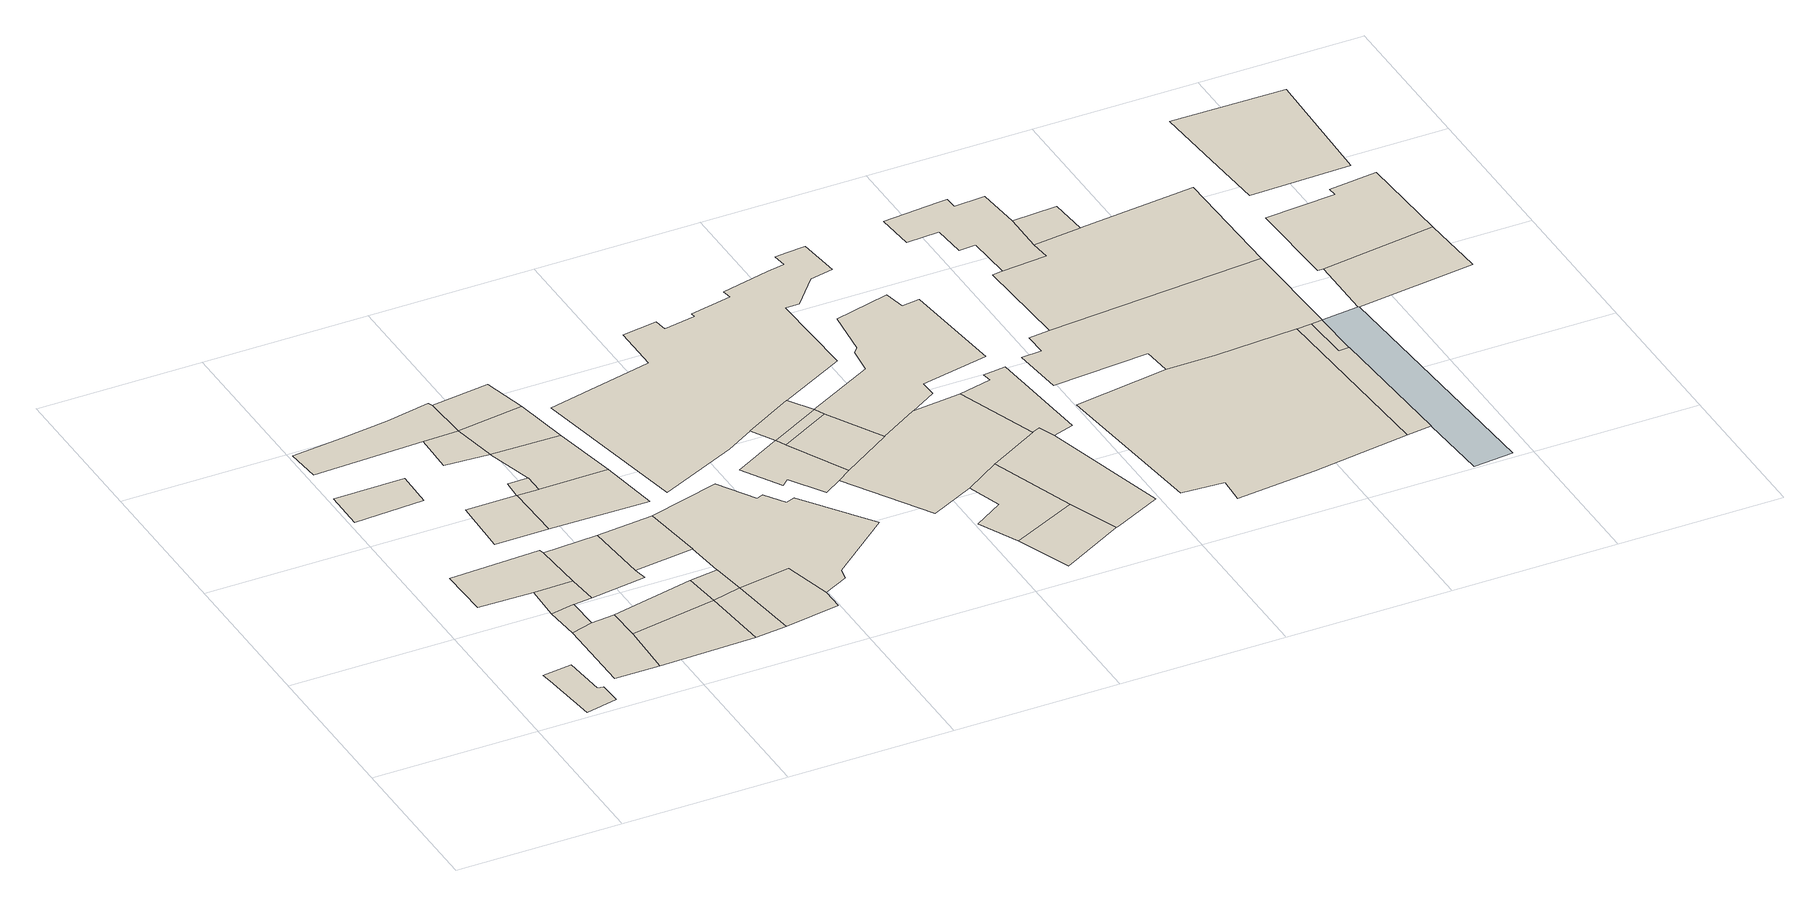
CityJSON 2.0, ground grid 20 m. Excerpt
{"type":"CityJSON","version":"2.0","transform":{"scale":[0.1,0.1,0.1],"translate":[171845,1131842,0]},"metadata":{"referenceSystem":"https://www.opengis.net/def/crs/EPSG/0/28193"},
"CityObjects":{
"building1":{"type":"Building","attributes":{"time":{"estimatedStart":{"year":1841},"estimatedEnd":{"year":1938}},"material":{"value":"dressed stone","sources":[{"name":"Amiran Atlas, sheet 11, map 4.2","type":"Secondary cartographic source"}],"paradata":{"author":"Beatrice Vaienti","date":"29-05-2023","version":0}},"numberOfFloors":{"value":"2","sources":[{"name":"Amiran Atlas, sheet 12, map 4.3","type":"Secondary cartographic source"}],"paradata":{"type":"user","author":"Beatrice Vaienti","date":"29-05-2023","comments":"In the atlas the value is \"1-3\", we have chosen a random value between 1 and 3 assigning a higher probability to 1 and 2 floors, respectively p=[0.35,0.35,0.3] for 1, 2, 3 floors","version":0}},"roof":{"type":{"value":"domed","paradata":{"type":"user","author":"Beatrice Vaienti","date":"29-05-2023","version":0}}},"updatedGeometry":true},"geometry":[{"type":"MultiSurface","lod":"0","boundaries":[[[0,1,2,3,4,5,6,7]]]}]},
"building2":{"type":"Building","attributes":{"time":{"estimatedStart":{"year":1841},"estimatedEnd":{"year":1938}},"material":{"value":"dressed stone","sources":[{"name":"Amiran Atlas, sheet 11, map 4.2","type":"Secondary cartographic source"}],"paradata":{"author":"Beatrice Vaienti","date":"29-05-2023","version":0}},"numberOfFloors":{"value":"2","sources":[{"name":"Amiran Atlas, sheet 12, map 4.3","type":"Secondary cartographic source"}],"paradata":{"type":"user","author":"Beatrice Vaienti","date":"29-05-2023","comments":"In the atlas the value is \"1-3\", we have chosen a random value between 1 and 3 assigning a higher probability to 1 and 2 floors, respectively p=[0.35,0.35,0.3] for 1, 2, 3 floors","version":0}},"roof":{"type":{"value":"gable","paradata":{"type":"user","author":"Beatrice Vaienti","date":"29-05-2023","comments":"In the Atlas the value is reported is 'gabled (tiles)', however it is not clear whether it refers to a hip or a gable roof. Therefore we assigned a random value between the two.","version":0}}},"updatedGeometry":true},"geometry":[{"type":"MultiSurface","lod":"0","boundaries":[[[8,9,10,11,12,13]]]}]},
"building3":{"type":"Building","attributes":{"time":{"estimatedStart":{"year":1841},"estimatedEnd":{"year":1938}},"material":{"value":"dressed stone","sources":[{"name":"Amiran Atlas, sheet 11, map 4.2","type":"Secondary cartographic source"}],"paradata":{"author":"Beatrice Vaienti","date":"29-05-2023","version":0}},"numberOfFloors":{"value":"1","sources":[{"name":"Amiran Atlas, sheet 12, map 4.3","type":"Secondary cartographic source"}],"paradata":{"type":"user","author":"Beatrice Vaienti","date":"29-05-2023","comments":"In the atlas the value is \"1-3\", we have chosen a random value between 1 and 3 assigning a higher probability to 1 and 2 floors, respectively p=[0.35,0.35,0.3] for 1, 2, 3 floors","version":0}},"roof":{"type":{"value":"flat","paradata":{"type":"user","author":"Beatrice Vaienti","date":"29-05-2023","version":0}}},"updatedGeometry":true},"geometry":[{"type":"MultiSurface","lod":"0","boundaries":[[[11,14,15,12]]]}]},
"building4":{"type":"Building","attributes":{"time":{"estimatedStart":{"year":1841},"estimatedEnd":{"year":1938}},"material":{"value":"dressed stone","sources":[{"name":"Amiran Atlas, sheet 11, map 4.2","type":"Secondary cartographic source"}],"paradata":{"author":"Beatrice Vaienti","date":"29-05-2023","version":0}},"numberOfFloors":{"value":"3","sources":[{"name":"Amiran Atlas, sheet 12, map 4.3","type":"Secondary cartographic source"}],"paradata":{"type":"user","author":"Beatrice Vaienti","date":"29-05-2023","comments":"In the atlas the value is \"1-3\", we have chosen a random value between 1 and 3 assigning a higher probability to 1 and 2 floors, respectively p=[0.35,0.35,0.3] for 1, 2, 3 floors","version":0}},"roof":{"type":{"value":"flat","paradata":{"type":"user","author":"Beatrice Vaienti","date":"29-05-2023","version":0}}},"updatedGeometry":true},"geometry":[{"type":"MultiSurface","lod":"0","boundaries":[[[16,17,18,19,20,21]]]}]},
"building5":{"type":"Building","attributes":{"time":{"estimatedStart":{"year":1841},"estimatedEnd":{"year":1938}},"material":{"value":"dressed stone","sources":[{"name":"Amiran Atlas, sheet 11, map 4.2","type":"Secondary cartographic source"}],"paradata":{"author":"Beatrice Vaienti","date":"29-05-2023","version":0}},"numberOfFloors":{"value":"3","sources":[{"name":"Amiran Atlas, sheet 12, map 4.3","type":"Secondary cartographic source"}],"paradata":{"type":"user","author":"Beatrice Vaienti","date":"29-05-2023","comments":"In the atlas the value is \"1-3\", we have chosen a random value between 1 and 3 assigning a higher probability to 1 and 2 floors, respectively p=[0.35,0.35,0.3] for 1, 2, 3 floors","version":0}},"roof":{"type":{"value":"gable","paradata":{"type":"user","author":"Beatrice Vaienti","date":"29-05-2023","comments":"In the Atlas the value is reported is 'gabled (tiles)', however it is not clear whether it refers to a hip or a gable roof. Therefore we assigned a random value between the two.","version":0}}},"updatedGeometry":true},"geometry":[{"type":"MultiSurface","lod":"0","boundaries":[[[22,23,24,25]]]}]},
"building6":{"type":"Building","attributes":{"time":{"estimatedStart":{"year":1841},"estimatedEnd":{"year":1938}},"material":{"value":"dressed stone","sources":[{"name":"Amiran Atlas, sheet 11, map 4.2","type":"Secondary cartographic source"}],"paradata":{"author":"Beatrice Vaienti","date":"29-05-2023","version":0}},"numberOfFloors":{"value":"1","sources":[{"name":"Amiran Atlas, sheet 12, map 4.3","type":"Secondary cartographic source"}],"paradata":{"type":"user","author":"Beatrice Vaienti","date":"29-05-2023","comments":"In the atlas the value is \"1-3\", we have chosen a random value between 1 and 3 assigning a higher probability to 1 and 2 floors, respectively p=[0.35,0.35,0.3] for 1, 2, 3 floors","version":0}},"roof":{"type":{"value":"flat","paradata":{"type":"user","author":"Beatrice Vaienti","date":"29-05-2023","version":0}}},"updatedGeometry":true},"geometry":[{"type":"MultiSurface","lod":"0","boundaries":[[[15,14,26,16,21]]]}]},
"building7":{"type":"Building","attributes":{"time":{"estimatedStart":{"year":1841},"estimatedEnd":{"year":1938}},"material":{"value":"dressed stone","sources":[{"name":"Amiran Atlas, sheet 11, map 4.2","type":"Secondary cartographic source"}],"paradata":{"author":"Beatrice Vaienti","date":"29-05-2023","version":0}},"numberOfFloors":{"value":"2","sources":[{"name":"Amiran Atlas, sheet 12, map 4.3","type":"Secondary cartographic source"}],"paradata":{"type":"user","author":"Beatrice Vaienti","date":"29-05-2023","comments":"In the atlas the value is \"1-3\", we have chosen a random value between 1 and 3 assigning a higher probability to 1 and 2 floors, respectively p=[0.35,0.35,0.3] for 1, 2, 3 floors","version":0}},"roof":{"type":{"value":"flat","paradata":{"type":"user","author":"Beatrice Vaienti","date":"29-05-2023","version":0}}},"updatedGeometry":true},"geometry":[{"type":"MultiSurface","lod":"0","boundaries":[[[8,27,28,9]]]}]},
"building8":{"type":"Building","attributes":{"time":{"estimatedStart":{"year":1841},"estimatedEnd":{"year":1938}},"material":{"value":"dressed stone","sources":[{"name":"Amiran Atlas, sheet 11, map 4.2","type":"Secondary cartographic source"}],"paradata":{"author":"Beatrice Vaienti","date":"29-05-2023","version":0}},"numberOfFloors":{"value":"1","sources":[{"name":"Amiran Atlas, sheet 12, map 4.3","type":"Secondary cartographic source"}],"paradata":{"type":"user","author":"Beatrice Vaienti","date":"29-05-2023","comments":"In the atlas the value is \"1-3\", we have chosen a random value between 1 and 3 assigning a higher probability to 1 and 2 floors, respectively p=[0.35,0.35,0.3] for 1, 2, 3 floors","version":0}},"roof":{"type":{"value":"hip","paradata":{"type":"user","author":"Beatrice Vaienti","date":"29-05-2023","comments":"In the Atlas the value is reported is 'gabled (tiles)', however it is not clear whether it refers to a hip or a gable roof. Therefore we assigned a random value between the two.","version":0}}},"updatedGeometry":true},"geometry":[{"type":"MultiSurface","lod":"0","boundaries":[[[29,30,31,32]]]}]},
"building9":{"type":"Building","attributes":{"time":{"estimatedStart":{"year":1841},"estimatedEnd":{"year":1938}},"material":{"value":"dressed stone","sources":[{"name":"Amiran Atlas, sheet 11, map 4.2","type":"Secondary cartographic source"}],"paradata":{"author":"Beatrice Vaienti","date":"29-05-2023","version":0}},"numberOfFloors":{"value":"1","sources":[{"name":"Amiran Atlas, sheet 12, map 4.3","type":"Secondary cartographic source"}],"paradata":{"type":"user","author":"Beatrice Vaienti","date":"29-05-2023","comments":"In the atlas the value is \"1-3\", we have chosen a random value between 1 and 3 assigning a higher probability to 1 and 2 floors, respectively p=[0.35,0.35,0.3] for 1, 2, 3 floors","version":0}},"roof":{"type":{"value":"flat","paradata":{"type":"user","author":"Beatrice Vaienti","date":"29-05-2023","version":0}}},"updatedGeometry":true},"geometry":[{"type":"MultiSurface","lod":"0","boundaries":[[[33,34,35,36,37,38,39,40]]]}]},
"building10":{"type":"Building","attributes":{"time":{"estimatedStart":{"year":1841},"estimatedEnd":{"year":1938}},"material":{"value":"dressed stone","sources":[{"name":"Amiran Atlas, sheet 11, map 4.2","type":"Secondary cartographic source"}],"paradata":{"author":"Beatrice Vaienti","date":"29-05-2023","version":0}},"numberOfFloors":{"value":"2","sources":[{"name":"Amiran Atlas, sheet 12, map 4.3","type":"Secondary cartographic source"}],"paradata":{"type":"user","author":"Beatrice Vaienti","date":"29-05-2023","comments":"In the atlas the value is \"1-3\", we have chosen a random value between 1 and 3 assigning a higher probability to 1 and 2 floors, respectively p=[0.35,0.35,0.3] for 1, 2, 3 floors","version":0}},"roof":{"type":{"value":"flat","paradata":{"type":"user","author":"Beatrice Vaienti","date":"29-05-2023","version":0}}},"updatedGeometry":true},"geometry":[{"type":"MultiSurface","lod":"0","boundaries":[[[9,28,41,10]]]}]},
"building11":{"type":"Building","attributes":{"time":{"estimatedStart":{"year":1841},"estimatedEnd":{"year":1938}},"material":{"value":"dressed stone","sources":[{"name":"Amiran Atlas, sheet 11, map 4.2","type":"Secondary cartographic source"}],"paradata":{"author":"Beatrice Vaienti","date":"29-05-2023","version":0}},"numberOfFloors":{"value":"2","sources":[{"name":"Amiran Atlas, sheet 12, map 4.3","type":"Secondary cartographic source"}],"paradata":{"type":"user","author":"Beatrice Vaienti","date":"29-05-2023","comments":"In the atlas the value is \"1-3\", we have chosen a random value between 1 and 3 assigning a higher probability to 1 and 2 floors, respectively p=[0.35,0.35,0.3] for 1, 2, 3 floors","version":0}},"roof":{"type":{"value":"hip","paradata":{"type":"user","author":"Beatrice Vaienti","date":"29-05-2023","comments":"In the Atlas the value is reported is 'gabled (tiles)', however it is not clear whether it refers to a hip or a gable roof. Therefore we assigned a random value between the two.","version":0}}},"updatedGeometry":true},"geometry":[{"type":"MultiSurface","lod":"0","boundaries":[[[42,43,44,17,16,26]]]}]},
"building12":{"type":"Building","attributes":{"time":{"estimatedStart":{"year":1841},"estimatedEnd":{"year":1938}},"material":{"value":"dressed stone","sources":[{"name":"Amiran Atlas, sheet 11, map 4.2","type":"Secondary cartographic source"}],"paradata":{"author":"Beatrice Vaienti","date":"29-05-2023","version":0}},"numberOfFloors":{"value":"3","sources":[{"name":"Amiran Atlas, sheet 12, map 4.3","type":"Secondary cartographic source"}],"paradata":{"type":"user","author":"Beatrice Vaienti","date":"29-05-2023","comments":"In the atlas the value is \"1-3\", we have chosen a random value between 1 and 3 assigning a higher probability to 1 and 2 floors, respectively p=[0.35,0.35,0.3] for 1, 2, 3 floors","version":0}},"roof":{"type":{"value":"domed","paradata":{"type":"user","author":"Beatrice Vaienti","date":"29-05-2023","version":0}}},"updatedGeometry":true},"geometry":[{"type":"MultiSurface","lod":"0","boundaries":[[[45,46,47,30]]]}]},
"building13":{"type":"Building","attributes":{"time":{"estimatedStart":{"year":1841},"estimatedEnd":{"year":1938}},"material":{"value":"dressed stone","sources":[{"name":"Amiran Atlas, sheet 11, map 4.2","type":"Secondary cartographic source"}],"paradata":{"author":"Beatrice Vaienti","date":"29-05-2023","version":0}},"numberOfFloors":{"value":"1","sources":[{"name":"Amiran Atlas, sheet 12, map 4.3","type":"Secondary cartographic source"}],"paradata":{"type":"user","author":"Beatrice Vaienti","date":"29-05-2023","comments":"In the atlas the value is \"1-3\", we have chosen a random value between 1 and 3 assigning a higher probability to 1 and 2 floors, respectively p=[0.35,0.35,0.3] for 1, 2, 3 floors","version":0}},"roof":{"type":{"value":"flat","paradata":{"type":"user","author":"Beatrice Vaienti","date":"29-05-2023","version":0}}},"updatedGeometry":true},"geometry":[{"type":"MultiSurface","lod":"0","boundaries":[[[48,40,39,49]]]}]},
"building14":{"type":"Building","attributes":{"time":{"estimatedStart":{"year":1841},"estimatedEnd":{"year":1938}},"material":{"value":"dressed stone","sources":[{"name":"Amiran Atlas, sheet 11, map 4.2","type":"Secondary cartographic source"}],"paradata":{"author":"Beatrice Vaienti","date":"29-05-2023","version":0}},"numberOfFloors":{"value":"3","sources":[{"name":"Amiran Atlas, sheet 12, map 4.3","type":"Secondary cartographic source"}],"paradata":{"type":"user","author":"Beatrice Vaienti","date":"29-05-2023","comments":"In the atlas the value is \"1-3\", we have chosen a random value between 1 and 3 assigning a higher probability to 1 and 2 floors, respectively p=[0.35,0.35,0.3] for 1, 2, 3 floors","version":0}},"roof":{"type":{"value":"flat","paradata":{"type":"user","author":"Beatrice Vaienti","date":"29-05-2023","version":0}}},"updatedGeometry":true},"geometry":[{"type":"MultiSurface","lod":"0","boundaries":[[[50,28,27,51]]]}]},
"building15":{"type":"Building","attributes":{"time":{"estimatedStart":{"year":1841},"estimatedEnd":{"year":1938}},"material":{"value":"dressed stone","sources":[{"name":"Amiran Atlas, sheet 11, map 4.2","type":"Secondary cartographic source"}],"paradata":{"author":"Beatrice Vaienti","date":"29-05-2023","version":0}},"numberOfFloors":{"value":"2","sources":[{"name":"Amiran Atlas, sheet 12, map 4.3","type":"Secondary cartographic source"}],"paradata":{"type":"user","author":"Beatrice Vaienti","date":"29-05-2023","comments":"In the atlas the value is \"1-3\", we have chosen a random value between 1 and 3 assigning a higher probability to 1 and 2 floors, respectively p=[0.35,0.35,0.3] for 1, 2, 3 floors","version":0}},"roof":{"type":{"value":"flat","paradata":{"type":"user","author":"Beatrice Vaienti","date":"29-05-2023","version":0}}},"updatedGeometry":true},"geometry":[{"type":"MultiSurface","lod":"0","boundaries":[[[41,28,50,52]]]}]},
"building16":{"type":"Building","attributes":{"time":{"estimatedStart":{"year":1841},"estimatedEnd":{"year":1938}},"material":{"value":"dressed stone","sources":[{"name":"Amiran Atlas, sheet 11, map 4.2","type":"Secondary cartographic source"}],"paradata":{"author":"Beatrice Vaienti","date":"29-05-2023","version":0}},"numberOfFloors":{"value":"3","sources":[{"name":"Amiran Atlas, sheet 12, map 4.3","type":"Secondary cartographic source"}],"paradata":{"type":"user","author":"Beatrice Vaienti","date":"29-05-2023","comments":"In the atlas the value is \"1-3\", we have chosen a random value between 1 and 3 assigning a higher probability to 1 and 2 floors, respectively p=[0.35,0.35,0.3] for 1, 2, 3 floors","version":0}},"roof":{"type":{"value":"hip","paradata":{"type":"user","author":"Beatrice Vaienti","date":"29-05-2023","comments":"In the Atlas the value is reported is 'gabled (tiles)', however it is not clear whether it refers to a hip or a gable roof. Therefore we assigned a random value between the two.","version":0}}},"updatedGeometry":true},"geometry":[{"type":"MultiSurface","lod":"0","boundaries":[[[53,44,43,54]]]}]},
"building17":{"type":"Building","attributes":{"time":{"estimatedStart":{"year":1841},"estimatedEnd":{"year":1938}},"material":{"value":"dressed stone","sources":[{"name":"Amiran Atlas, sheet 11, map 4.2","type":"Secondary cartographic source"}],"paradata":{"author":"Beatrice Vaienti","date":"29-05-2023","version":0}},"numberOfFloors":{"value":"1","sources":[{"name":"Amiran Atlas, sheet 12, map 4.3","type":"Secondary cartographic source"}],"paradata":{"type":"user","author":"Beatrice Vaienti","date":"29-05-2023","comments":"In the atlas the value is \"1-3\", we have chosen a random value between 1 and 3 assigning a higher probability to 1 and 2 floors, respectively p=[0.35,0.35,0.3] for 1, 2, 3 floors","version":0}},"roof":{"type":{"value":"hip","paradata":{"type":"user","author":"Beatrice Vaienti","date":"29-05-2023","comments":"In the Atlas the value is reported is 'gabled (tiles)', however it is not clear whether it refers to a hip or a gable roof. Therefore we assigned a random value between the two.","version":0}}},"updatedGeometry":true},"geometry":[{"type":"MultiSurface","lod":"0","boundaries":[[[55,45,30,29,56]]]}]},
"building18":{"type":"Building","attributes":{"time":{"estimatedStart":{"year":1841},"estimatedEnd":{"year":1938}},"material":{"value":"dressed stone","sources":[{"name":"Amiran Atlas, sheet 11, map 4.2","type":"Secondary cartographic source"}],"paradata":{"author":"Beatrice Vaienti","date":"29-05-2023","version":0}},"numberOfFloors":{"value":"3","sources":[{"name":"Amiran Atlas, sheet 12, map 4.3","type":"Secondary cartographic source"}],"paradata":{"type":"user","author":"Beatrice Vaienti","date":"29-05-2023","comments":"In the atlas the value is \"1-3\", we have chosen a random value between 1 and 3 assigning a higher probability to 1 and 2 floors, respectively p=[0.35,0.35,0.3] for 1, 2, 3 floors","version":0}},"roof":{"type":{"value":"hip","paradata":{"type":"user","author":"Beatrice Vaienti","date":"29-05-2023","comments":"In the Atlas the value is reported is 'gabled (tiles)', however it is not clear whether it refers to a hip or a gable roof. Therefore we assigned a random value between the two.","version":0}}},"updatedGeometry":true},"geometry":[{"type":"MultiSurface","lod":"0","boundaries":[[[46,45,55,57,48]]]}]},
"building19":{"type":"Building","attributes":{"time":{"estimatedStart":{"year":1841},"estimatedEnd":{"year":1938}},"material":{"value":"dressed stone","sources":[{"name":"Amiran Atlas, sheet 11, map 4.2","type":"Secondary cartographic source"}],"paradata":{"author":"Beatrice Vaienti","date":"29-05-2023","version":0}},"numberOfFloors":{"value":"2","sources":[{"name":"Amiran Atlas, sheet 12, map 4.3","type":"Secondary cartographic source"}],"paradata":{"type":"user","author":"Beatrice Vaienti","date":"29-05-2023","comments":"In the atlas the value is \"1-3\", we have chosen a random value between 1 and 3 assigning a higher probability to 1 and 2 floors, respectively p=[0.35,0.35,0.3] for 1, 2, 3 floors","version":0}},"roof":{"type":{"value":"flat","paradata":{"type":"user","author":"Beatrice Vaienti","date":"29-05-2023","version":0}}},"updatedGeometry":true},"geometry":[{"type":"MultiSurface","lod":"0","boundaries":[[[58,59,50,51,60]]]}]},
"building20":{"type":"Building","attributes":{"time":{"estimatedStart":{"year":1841},"estimatedEnd":{"year":1938}},"material":{"value":"dressed stone","sources":[{"name":"Amiran Atlas, sheet 11, map 4.2","type":"Secondary cartographic source"}],"paradata":{"author":"Beatrice Vaienti","date":"29-05-2023","version":0}},"numberOfFloors":{"value":"2","sources":[{"name":"Amiran Atlas, sheet 12, map 4.3","type":"Secondary cartographic source"}],"paradata":{"type":"user","author":"Beatrice Vaienti","date":"29-05-2023","comments":"In the atlas the value is \"1-3\", we have chosen a random value between 1 and 3 assigning a higher probability to 1 and 2 floors, respectively p=[0.35,0.35,0.3] for 1, 2, 3 floors","version":0}},"roof":{"type":{"value":"gable","paradata":{"type":"user","author":"Beatrice Vaienti","date":"29-05-2023","comments":"In the Atlas the value is reported is 'gabled (tiles)', however it is not clear whether it refers to a hip or a gable roof. Therefore we assigned a random value between the two.","version":0}}},"updatedGeometry":true},"geometry":[{"type":"MultiSurface","lod":"0","boundaries":[[[40,48,57,61]]]}]},
"building21":{"type":"Building","attributes":{"time":{"estimatedStart":{"year":1841},"estimatedEnd":{"year":1938}},"material":{"value":"dressed stone","sources":[{"name":"Amiran Atlas, sheet 11, map 4.2","type":"Secondary cartographic source"}],"paradata":{"author":"Beatrice Vaienti","date":"29-05-2023","version":0}},"numberOfFloors":{"value":"3","sources":[{"name":"Amiran Atlas, sheet 12, map 4.3","type":"Secondary cartographic source"}],"paradata":{"type":"user","author":"Beatrice Vaienti","date":"29-05-2023","comments":"In the atlas the value is \"1-3\", we have chosen a random value between 1 and 3 assigning a higher probability to 1 and 2 floors, respectively p=[0.35,0.35,0.3] for 1, 2, 3 floors","version":0}},"roof":{"type":{"value":"flat","paradata":{"type":"user","author":"Beatrice Vaienti","date":"29-05-2023","version":0}}},"updatedGeometry":true},"geometry":[{"type":"MultiSurface","lod":"0","boundaries":[[[33,40,61,62]]]}]},
"building22":{"type":"Building","attributes":{"time":{"estimatedStart":{"year":1841},"estimatedEnd":{"year":1938}},"material":{"value":"dressed stone","sources":[{"name":"Amiran Atlas, sheet 11, map 4.2","type":"Secondary cartographic source"}],"paradata":{"author":"Beatrice Vaienti","date":"29-05-2023","version":0}},"numberOfFloors":{"value":"3","sources":[{"name":"Amiran Atlas, sheet 12, map 4.3","type":"Secondary cartographic source"}],"paradata":{"type":"user","author":"Beatrice Vaienti","date":"29-05-2023","comments":"In the atlas the value is \"1-3\", we have chosen a random value between 1 and 3 assigning a higher probability to 1 and 2 floors, respectively p=[0.35,0.35,0.3] for 1, 2, 3 floors","version":0}},"roof":{"type":{"value":"hip","paradata":{"type":"user","author":"Beatrice Vaienti","date":"29-05-2023","comments":"In the Atlas the value is reported is 'gabled (tiles)', however it is not clear whether it refers to a hip or a gable roof. Therefore we assigned a random value between the two.","version":0}}},"updatedGeometry":true},"geometry":[{"type":"MultiSurface","lod":"0","boundaries":[[[63,64,65,66,67,68,53,54,52,50,59,58,69,70]]]}]},
"building23":{"type":"Building","attributes":{"time":{"estimatedStart":{"year":1841},"estimatedEnd":{"year":1938}},"material":{"value":"dressed stone","sources":[{"name":"Amiran Atlas, sheet 11, map 4.2","type":"Secondary cartographic source"}],"paradata":{"author":"Beatrice Vaienti","date":"29-05-2023","version":0}},"numberOfFloors":{"value":"3","sources":[{"name":"Amiran Atlas, sheet 12, map 4.3","type":"Secondary cartographic source"}],"paradata":{"type":"user","author":"Beatrice Vaienti","date":"29-05-2023","comments":"In the atlas the value is \"1-3\", we have chosen a random value between 1 and 3 assigning a higher probability to 1 and 2 floors, respectively p=[0.35,0.35,0.3] for 1, 2, 3 floors","version":0}},"roof":{"type":{"value":"flat","paradata":{"type":"user","author":"Beatrice Vaienti","date":"29-05-2023","version":0}}},"updatedGeometry":true},"geometry":[{"type":"MultiSurface","lod":"0","boundaries":[[[71,72,73,74,75,76,77,78]]]}]},
"building24":{"type":"Building","attributes":{"time":{"estimatedStart":{"year":1841},"estimatedEnd":{"year":1938}},"material":{"value":"dressed stone","sources":[{"name":"Amiran Atlas, sheet 11, map 4.2","type":"Secondary cartographic source"}],"paradata":{"author":"Beatrice Vaienti","date":"29-05-2023","version":0}},"numberOfFloors":{"value":"3","paradata":{"type":"predicted","date":"05-06-2023","comments":"Random Forest Classifier","version":0}},"roof":{"type":{"value":"flat","paradata":{"type":"user","author":"Beatrice Vaienti","date":"29-05-2023","version":0}}},"updatedGeometry":true},"geometry":[{"type":"MultiSurface","lod":"0","boundaries":[[[79,80,81,74]]]}]},
"building25":{"type":"Building","attributes":{"time":{"estimatedStart":{"year":1841},"estimatedEnd":{"year":1938}},"material":{"paradata":{"version":0}},"numberOfFloors":{"value":"1","sources":[{"name":"Amiran Atlas, sheet 12, map 4.3","type":"Secondary cartographic source"}],"paradata":{"type":"user","author":"Beatrice Vaienti","date":"29-05-2023","comments":"In the atlas the value is \"1-3\", we have chosen a random value between 1 and 3 assigning a higher probability to 1 and 2 floors, respectively p=[0.35,0.35,0.3] for 1, 2, 3 floors","version":0}},"roof":{"type":{"value":"flat","paradata":{"type":"user","author":"Beatrice Vaienti","date":"29-05-2023","version":0}}},"updatedGeometry":true},"geometry":[{"type":"MultiSurface","lod":"0","boundaries":[[[74,73,82,79]]]}]},
"building26":{"type":"Building","attributes":{"time":{"estimatedStart":{"year":1841},"estimatedEnd":{"year":1938}},"material":{"value":"dressed stone","sources":[{"name":"Amiran Atlas, sheet 11, map 4.2","type":"Secondary cartographic source"}],"paradata":{"author":"Beatrice Vaienti","date":"29-05-2023","version":0}},"numberOfFloors":{"value":"1","sources":[{"name":"Amiran Atlas, sheet 12, map 4.3","type":"Secondary cartographic source"}],"paradata":{"type":"user","author":"Beatrice Vaienti","date":"29-05-2023","comments":"In the atlas the value is \"1-3\", we have chosen a random value between 1 and 3 assigning a higher probability to 1 and 2 floors, respectively p=[0.35,0.35,0.3] for 1, 2, 3 floors","version":0}},"roof":{"type":{"value":"flat","paradata":{"type":"user","author":"Beatrice Vaienti","date":"29-05-2023","version":0}}},"updatedGeometry":true},"geometry":[{"type":"MultiSurface","lod":"0","boundaries":[[[73,72,83,82]]]}]},
"building27":{"type":"Building","attributes":{"time":{"estimatedStart":{"year":1841},"estimatedEnd":{"year":1938}},"material":{"value":"dressed stone","sources":[{"name":"Amiran Atlas, sheet 11, map 4.2","type":"Secondary cartographic source"}],"paradata":{"author":"Beatrice Vaienti","date":"29-05-2023","version":0}},"numberOfFloors":{"value":"2","sources":[{"name":"Amiran Atlas, sheet 12, map 4.3","type":"Secondary cartographic source"}],"paradata":{"type":"user","author":"Beatrice Vaienti","date":"29-05-2023","comments":"In the atlas the value is \"1-3\", we have chosen a random value between 1 and 3 assigning a higher probability to 1 and 2 floors, respectively p=[0.35,0.35,0.3] for 1, 2, 3 floors","version":0}},"roof":{"type":{"value":"flat","paradata":{"type":"user","author":"Beatrice Vaienti","date":"29-05-2023","version":0}}},"updatedGeometry":true},"geometry":[{"type":"MultiSurface","lod":"0","boundaries":[[[84,85,86,87,88,89,90,91,92,93,94,95,96,81,80,97,98,99,100,101,102,103,104]]]}]},
"building28":{"type":"Building","attributes":{"time":{"estimatedStart":{"year":1841},"estimatedEnd":{"year":1938}},"material":{"value":"dressed stone","sources":[{"name":"Amiran Atlas, sheet 11, map 4.2","type":"Secondary cartographic source"}],"paradata":{"author":"Beatrice Vaienti","date":"29-05-2023","version":0}},"numberOfFloors":{"value":"1","sources":[{"name":"Amiran Atlas, sheet 12, map 4.3","type":"Secondary cartographic source"}],"paradata":{"type":"user","author":"Beatrice Vaienti","date":"29-05-2023","comments":"In the atlas the value is \"1-3\", we have chosen a random value between 1 and 3 assigning a higher probability to 1 and 2 floors, respectively p=[0.35,0.35,0.3] for 1, 2, 3 floors","version":0}},"roof":{"type":{"value":"flat","paradata":{"type":"user","author":"Beatrice Vaienti","date":"29-05-2023","version":0}}},"updatedGeometry":true},"geometry":[{"type":"MultiSurface","lod":"0","boundaries":[[[105,106,107,108]]]}]},
"building29":{"type":"Building","attributes":{"time":{"estimatedStart":{"year":1841},"estimatedEnd":{"year":1938}},"material":{"value":"dressed stone","sources":[{"name":"Amiran Atlas, sheet 11, map 4.2","type":"Secondary cartographic source"}],"paradata":{"author":"Beatrice Vaienti","date":"29-05-2023","version":0}},"numberOfFloors":{"value":"1","sources":[{"name":"Amiran Atlas, sheet 12, map 4.3","type":"Secondary cartographic source"}],"paradata":{"type":"user","author":"Beatrice Vaienti","date":"29-05-2023","comments":"In the atlas the value is \"1-3\", we have chosen a random value between 1 and 3 assigning a higher probability to 1 and 2 floors, respectively p=[0.35,0.35,0.3] for 1, 2, 3 floors","version":0}},"roof":{"type":{"value":"flat","paradata":{"type":"user","author":"Beatrice Vaienti","date":"29-05-2023","version":0}}},"updatedGeometry":true},"geometry":[{"type":"MultiSurface","lod":"0","boundaries":[[[109,110,111,112,113,83,72,71,114]]]}]},
"building30":{"type":"Building","attributes":{"time":{"estimatedStart":{"year":1841},"estimatedEnd":{"year":1938}},"material":{"value":"dressed stone","sources":[{"name":"Amiran Atlas, sheet 11, map 4.2","type":"Secondary cartographic source"}],"paradata":{"author":"Beatrice Vaienti","date":"29-05-2023","version":0}},"numberOfFloors":{"value":"3","sources":[{"name":"Amiran Atlas, sheet 12, map 4.3","type":"Secondary cartographic source"}],"paradata":{"type":"user","author":"Beatrice Vaienti","date":"29-05-2023","comments":"In the atlas the value is \"1-3\", we have chosen a random value between 1 and 3 assigning a higher probability to 1 and 2 floors, respectively p=[0.35,0.35,0.3] for 1, 2, 3 floors","version":0}},"roof":{"type":{"value":"flat","paradata":{"type":"user","author":"Beatrice Vaienti","date":"29-05-2023","version":0}}},"updatedGeometry":true},"geometry":[{"type":"MultiSurface","lod":"0","boundaries":[[[106,105,110,109,115,116]]]}]},
"building31":{"type":"Building","attributes":{"time":{"estimatedStart":{"year":1841},"estimatedEnd":{"year":1938}},"material":{"value":"dressed stone","sources":[{"name":"Amiran Atlas, sheet 11, map 4.2","type":"Secondary cartographic source"}],"paradata":{"author":"Beatrice Vaienti","date":"29-05-2023","version":0}},"numberOfFloors":{"value":"2","sources":[{"name":"Amiran Atlas, sheet 12, map 4.3","type":"Secondary cartographic source"}],"paradata":{"type":"user","author":"Beatrice Vaienti","date":"29-05-2023","comments":"In the atlas the value is \"1-3\", we have chosen a random value between 1 and 3 assigning a higher probability to 1 and 2 floors, respectively p=[0.35,0.35,0.3] for 1, 2, 3 floors","version":0}},"roof":{"type":{"value":"flat","paradata":{"type":"user","author":"Beatrice Vaienti","date":"29-05-2023","version":0}}},"updatedGeometry":true},"geometry":[{"type":"MultiSurface","lod":"0","boundaries":[[[117,118,119,111,110,105,108,120]]]}]},
"building32":{"type":"Building","attributes":{"time":{"estimatedStart":{"year":1841},"estimatedEnd":{"year":1938}},"material":{"value":"dressed stone","sources":[{"name":"Amiran Atlas, sheet 11, map 4.2","type":"Secondary cartographic source"}],"paradata":{"author":"Beatrice Vaienti","date":"29-05-2023","version":0}},"numberOfFloors":{"value":"2","sources":[{"name":"Amiran Atlas, sheet 12, map 4.3","type":"Secondary cartographic source"}],"paradata":{"type":"user","author":"Beatrice Vaienti","date":"29-05-2023","comments":"In the atlas the value is \"1-3\", we have chosen a random value between 1 and 3 assigning a higher probability to 1 and 2 floors, respectively p=[0.35,0.35,0.3] for 1, 2, 3 floors","version":0}},"roof":{"type":{"value":"flat","paradata":{"type":"user","author":"Beatrice Vaienti","date":"29-05-2023","version":0}}},"updatedGeometry":true},"geometry":[{"type":"MultiSurface","lod":"0","boundaries":[[[121,122,79,82,83,113,123,124,125,126,127,128,129,130]]]}]},
"building33":{"type":"Building","attributes":{"time":{"estimatedStart":{"year":1841},"estimatedEnd":{"year":1938}},"material":{"value":"dressed stone","sources":[{"name":"Amiran Atlas, sheet 11, map 4.2","type":"Secondary cartographic source"}],"paradata":{"author":"Beatrice Vaienti","date":"29-05-2023","version":0}},"numberOfFloors":{"value":"3","sources":[{"name":"Amiran Atlas, sheet 12, map 4.3","type":"Secondary cartographic source"}],"paradata":{"type":"user","author":"Beatrice Vaienti","date":"29-05-2023","comments":"In the atlas the value is \"1-3\", we have chosen a random value between 1 and 3 assigning a higher probability to 1 and 2 floors, respectively p=[0.35,0.35,0.3] for 1, 2, 3 floors","version":0}},"roof":{"type":{"value":"flat","paradata":{"type":"user","author":"Beatrice Vaienti","date":"29-05-2023","version":0}}},"updatedGeometry":true},"geometry":[{"type":"MultiSurface","lod":"0","boundaries":[[[131,132,133,112,111,119,118,134]]]}]},
"building34":{"type":"Building","attributes":{"time":{"estimatedStart":{"year":1841},"estimatedEnd":{"year":1938}},"material":{"value":"dressed stone","sources":[{"name":"Amiran Atlas, sheet 11, map 4.2","type":"Secondary cartographic source"}],"paradata":{"author":"Beatrice Vaienti","date":"29-05-2023","version":0}},"numberOfFloors":{"value":"3","sources":[{"name":"Amiran Atlas, sheet 12, map 4.3","type":"Secondary cartographic source"}],"paradata":{"type":"user","author":"Beatrice Vaienti","date":"29-05-2023","comments":"In the atlas the value is \"1-3\", we have chosen a random value between 1 and 3 assigning a higher probability to 1 and 2 floors, respectively p=[0.35,0.35,0.3] for 1, 2, 3 floors","version":0}},"roof":{"type":{"value":"flat","paradata":{"type":"user","author":"Beatrice Vaienti","date":"29-05-2023","version":0}}},"updatedGeometry":true},"geometry":[{"type":"MultiSurface","lod":"0","boundaries":[[[135,136,137,138,139,140,141,142,143]]]}]},
"building35":{"type":"Building","attributes":{"time":{"estimatedStart":{"year":1841},"estimatedEnd":{"year":1938}},"material":{"value":"dressed stone","sources":[{"name":"Amiran Atlas, sheet 11, map 4.2","type":"Secondary cartographic source"}],"paradata":{"author":"Beatrice Vaienti","date":"29-05-2023","version":0}},"numberOfFloors":{"value":"2","sources":[{"name":"Amiran Atlas, sheet 12, map 4.3","type":"Secondary cartographic source"}],"paradata":{"type":"user","author":"Beatrice Vaienti","date":"29-05-2023","comments":"In the atlas the value is \"1-3\", we have chosen a random value between 1 and 3 assigning a higher probability to 1 and 2 floors, respectively p=[0.35,0.35,0.3] for 1, 2, 3 floors","version":0}},"roof":{"type":{"value":"flat","paradata":{"type":"user","author":"Beatrice Vaienti","date":"29-05-2023","version":0}}},"updatedGeometry":true},"geometry":[{"type":"MultiSurface","lod":"0","boundaries":[[[144,145,146,147,148,149,150,151,152,153,154,155,156]]]}]},
"building36":{"type":"Building","attributes":{"time":{"estimatedStart":{"year":1841},"estimatedEnd":{"year":1938}},"material":{"value":"dressed stone","sources":[{"name":"Amiran Atlas, sheet 11, map 4.2","type":"Secondary cartographic source"}],"paradata":{"author":"Beatrice Vaienti","date":"29-05-2023","version":0}},"numberOfFloors":{"value":"3","sources":[{"name":"Amiran Atlas, sheet 12, map 4.3","type":"Secondary cartographic source"}],"paradata":{"type":"user","author":"Beatrice Vaienti","date":"29-05-2023","comments":"In the atlas the value is \"1-3\", we have chosen a random value between 1 and 3 assigning a higher probability to 1 and 2 floors, respectively p=[0.35,0.35,0.3] for 1, 2, 3 floors","version":0}},"roof":{"type":{"value":"flat","paradata":{"type":"user","author":"Beatrice Vaienti","date":"29-05-2023","version":0}}},"updatedGeometry":true},"geometry":[{"type":"MultiSurface","lod":"0","boundaries":[[[157,158,159,142,141,140,160,161,162,163,164,165]]]}]},
"building37":{"type":"Building","attributes":{"time":{"estimatedStart":{"year":1841},"estimatedEnd":{"year":1938}},"material":{"value":"dressed stone","sources":[{"name":"Amiran Atlas, sheet 11, map 4.2","type":"Secondary cartographic source"}],"paradata":{"author":"Beatrice Vaienti","date":"29-05-2023","version":0}},"numberOfFloors":{"value":"3","sources":[{"name":"Amiran Atlas, sheet 12, map 4.3","type":"Secondary cartographic source"}],"paradata":{"type":"user","author":"Beatrice Vaienti","date":"29-05-2023","comments":"In the atlas the value is \"1-3\", we have chosen a random value between 1 and 3 assigning a higher probability to 1 and 2 floors, respectively p=[0.35,0.35,0.3] for 1, 2, 3 floors","version":0}},"roof":{"type":{"value":"flat","paradata":{"type":"user","author":"Beatrice Vaienti","date":"29-05-2023","version":0}}},"updatedGeometry":true},"geometry":[{"type":"MultiSurface","lod":"0","boundaries":[[[150,149,166,167]]]}]},
"building38":{"type":"Building","attributes":{"time":{"estimatedStart":{"year":1841},"estimatedEnd":{"year":1938}},"material":{"value":"dressed stone","sources":[{"name":"Amiran Atlas, sheet 11, map 4.2","type":"Secondary cartographic source"}],"paradata":{"author":"Beatrice Vaienti","date":"29-05-2023","version":0}},"numberOfFloors":{"value":"1","sources":[{"name":"Amiran Atlas, sheet 12, map 4.3","type":"Secondary cartographic source"}],"paradata":{"type":"user","author":"Beatrice Vaienti","date":"29-05-2023","comments":"In the atlas the value is \"1-3\", we have chosen a random value between 1 and 3 assigning a higher probability to 1 and 2 floors, respectively p=[0.35,0.35,0.3] for 1, 2, 3 floors","version":0}},"roof":{"type":{"value":"flat","paradata":{"type":"user","author":"Beatrice Vaienti","date":"29-05-2023","version":0}}},"updatedGeometry":true},"geometry":[{"type":"MultiSurface","lod":"0","boundaries":[[[147,168,163,162,169,166,149,148]]]}]},
"building39":{"type":"Building","attributes":{"time":{"estimatedStart":{"year":1841},"estimatedEnd":{"year":1938}},"material":{"paradata":{"version":0}},"numberOfFloors":{"value":"2","sources":[{"name":"Amiran Atlas, sheet 12, map 4.3","type":"Secondary cartographic source"}],"paradata":{"type":"user","author":"Beatrice Vaienti","date":"29-05-2023","comments":"In the atlas the value is \"1-3\", we have chosen a random value between 1 and 3 assigning a higher probability to 1 and 2 floors, respectively p=[0.35,0.35,0.3] for 1, 2, 3 floors","version":0}},"roof":{"type":{"value":"flat","paradata":{"type":"user","author":"Beatrice Vaienti","date":"29-05-2023","version":0}}},"updatedGeometry":true},"geometry":[{"type":"MultiSurface","lod":"0","boundaries":[[[170,160,140,139,171,172]]]}]},
"object1":{"type":"GenericCityObject","attributes":{"time":{"estimatedStart":{"year":1841},"estimatedEnd":{"year":1938}},"material":{"value":"dressed stone","sources":[{"name":"Amiran Atlas, sheet 11, map 4.2","type":"Secondary cartographic source"}],"paradata":{"author":"Beatrice Vaienti","date":"29-05-2023","version":0}},"numberOfFloors":{"value":"2","sources":[{"name":"Amiran Atlas, sheet 12, map 4.3","type":"Secondary cartographic source"}],"paradata":{"type":"user","author":"Beatrice Vaienti","date":"29-05-2023","comments":"In the atlas the value is \"1-3\", we have chosen a random value between 1 and 3 assigning a higher probability to 1 and 2 floors, respectively p=[0.35,0.35,0.3] for 1, 2, 3 floors","version":0}},"roof":{"type":{"value":"flat","paradata":{"type":"user","author":"Beatrice Vaienti","date":"29-05-2023","version":0}}},"updatedGeometry":true},"geometry":[{"type":"MultiSurface","lod":"0","boundaries":[[[173,174,161,172,171,175,176]]]}]},
"building40":{"type":"Building","attributes":{"time":{"estimatedStart":{"year":1841},"estimatedEnd":{"year":1938}},"material":{"paradata":{"version":0}},"numberOfFloors":{"value":"3","paradata":{"type":"predicted","date":"05-06-2023","comments":"Random Forest Classifier","version":0}},"roof":{"type":{"value":"flat","paradata":{"type":"predicted","date":"05-06-2023","comments":"Random Forest Classifier","version":0}}},"updatedGeometry":true},"geometry":[{"type":"MultiSurface","lod":"0","boundaries":[[[161,160,170,172]]]}]},
"building41":{"type":"Building","attributes":{"time":{"estimatedStart":{"year":1841},"estimatedEnd":{"year":1938}},"material":{"value":"dressed stone","sources":[{"name":"Amiran Atlas, sheet 11, map 4.2","type":"Secondary cartographic source"}],"paradata":{"author":"Beatrice Vaienti","date":"29-05-2023","version":0}},"numberOfFloors":{"value":"3","sources":[{"name":"Amiran Atlas, sheet 12, map 4.3","type":"Secondary cartographic source"}],"paradata":{"type":"user","author":"Beatrice Vaienti","date":"29-05-2023","comments":"In the atlas the value is \"1-3\", we have chosen a random value between 1 and 3 assigning a higher probability to 1 and 2 floors, respectively p=[0.35,0.35,0.3] for 1, 2, 3 floors","version":0}},"roof":{"type":{"value":"flat","paradata":{"type":"user","author":"Beatrice Vaienti","date":"29-05-2023","version":0}}},"updatedGeometry":true},"geometry":[{"type":"MultiSurface","lod":"0","boundaries":[[[177,174,173,178,179,180]]]}]},
"building42":{"type":"Building","attributes":{"time":{"estimatedStart":{"year":1841},"estimatedEnd":{"year":1938}},"material":{"value":"dressed stone","sources":[{"name":"Amiran Atlas, sheet 11, map 4.2","type":"Secondary cartographic source"}],"paradata":{"author":"Beatrice Vaienti","date":"29-05-2023","version":0}},"numberOfFloors":{"value":"2","sources":[{"name":"Amiran Atlas, sheet 12, map 4.3","type":"Secondary cartographic source"}],"paradata":{"type":"user","author":"Beatrice Vaienti","date":"29-05-2023","comments":"In the atlas the value is \"1-3\", we have chosen a random value between 1 and 3 assigning a higher probability to 1 and 2 floors, respectively p=[0.35,0.35,0.3] for 1, 2, 3 floors","version":0}},"roof":{"type":{"value":"flat","paradata":{"type":"user","author":"Beatrice Vaienti","date":"29-05-2023","version":0}}},"updatedGeometry":true},"geometry":[{"type":"MultiSurface","lod":"0","boundaries":[[[181,182,177,180,183,184,185]]]}]},
"building43":{"type":"Building","attributes":{"time":{"estimatedStart":{"year":1841},"estimatedEnd":{"year":1938}},"material":{"value":"dressed stone","sources":[{"name":"Amiran Atlas, sheet 11, map 4.2","type":"Secondary cartographic source"}],"paradata":{"author":"Beatrice Vaienti","date":"29-05-2023","version":0}},"numberOfFloors":{"value":"3","sources":[{"name":"Amiran Atlas, sheet 12, map 4.3","type":"Secondary cartographic source"}],"paradata":{"type":"user","author":"Beatrice Vaienti","date":"29-05-2023","comments":"In the atlas the value is \"1-3\", we have chosen a random value between 1 and 3 assigning a higher probability to 1 and 2 floors, respectively p=[0.35,0.35,0.3] for 1, 2, 3 floors","version":0}},"roof":{"type":{"value":"flat","paradata":{"type":"user","author":"Beatrice Vaienti","date":"29-05-2023","version":0}}},"updatedGeometry":true},"geometry":[{"type":"MultiSurface","lod":"0","boundaries":[[[186,187,188,189,190]]]}]}
},
"vertices":[
[95,46,0],[90,99,0],[64,95,0],[54,94,0],[56,81,0],[64,9,0],[103,17,0],[102,45,0],
[174,54,0],[176,122,0],[175,164,0],[146,161,0],[119,153,0],[120,54,0],
[145,202,0],[116,196,0],
[165,243,0],[161,306,0],[160,312,0],[49,307,0],[50,243,0],[117,242,0],
[7,450,0],[92,454,0],[93,502,0],[7,501,0],
[168,204,0],
[291,57,0],[283,141,0],
[187,344,0],[186,418,0],[124,417,0],[122,344,0],
[183,614,0],[181,620,0],[127,609,0],[69,602,0],[5,595,0],[9,552,0],[143,556,0],[186,558,0],
[278,187,0],
[237,214,0],[234,231,0],[228,310,0],
[212,417,0],[212,442,0],[187,442,0],
[196,502,0],[142,505,0],
[319,150,0],[330,61,0],
[313,192,0],
[298,317,0],[308,240,0],
[296,418,0],[308,343,0],
[280,500,0],
[398,100,0],[383,160,0],[398,72,0],
[268,569,0],
[255,624,0],
[510,195,0],[450,279,0],[439,275,0],[422,299,0],[414,296,0],[386,341,0],[429,116,0],[432,131,0],
[508,287,0],[526,300,0],[488,375,0],[482,387,0],[422,354,0],[450,306,0],[459,314,0],[486,273,0],
[546,422,0],[528,451,0],[466,416,0],
[552,409,0],
[590,341,0],
[644,687,0],[622,683,0],[562,669,0],[564,657,0],[512,646,0],[513,641,0],[473,634,0],[471,650,0],[428,643,0],[428,583,0],[295,552,0],[333,350,0],[431,395,0],[611,495,0],[607,611,0],[624,611,0],[657,649,0],[686,655,0],[680,708,0],[656,706,0],[642,704,0],
[709,134,0],[628,96,0],[654,28,0],[733,72,0],
[627,211,0],[672,240,0],[736,276,0],[700,378,0],[640,371,0],[572,184,0],
[641,168,0],[604,145,0],
[796,102,0],[754,261,0],[746,281,0],[736,72,0],
[635,501,0],[631,467,0],[674,392,0],[673,413,0],[757,430,0],[743,561,0],[721,558,0],[716,585,0],[647,567,0],[641,507,0],
[767,403,0],[739,399,0],[741,388,0],[780,269,0],
[825,100,0],[877,97,0],[875,63,0],[973,73,0],[1093,90,0],[1080,327,0],[980,321,0],[919,320,0],[802,302,0],
[821,668,0],[824,626,0],[845,628,0],[848,570,0],[903,575,0],[901,600,0],[901,652,0],[896,707,0],[858,705,0],[857,720,0],[846,719,0],[777,713,0],[781,666,0],
[791,411,0],[797,347,0],[916,357,0],[1098,329,0],[1112,330,0],[1107,466,0],[841,444,0],[815,441,0],[816,413,0],
[960,606,0],[956,655,0],
[835,568,0],[1104,622,0],
[1101,269,0],[1124,94,0],[1114,270,0],
[1159,335,0],[1158,335,0],[1130,3,0],[1179,8,0],
[1158,417,0],[1305,353,0],[1305,354,0],[1299,437,0],
[1147,534,0],[1151,418,0],[1293,559,0],[1233,552,0],[1234,541,0],
[1151,580,0],[1274,583,0],[1279,746,0],[1139,747,0],[1145,659,0]
]}
